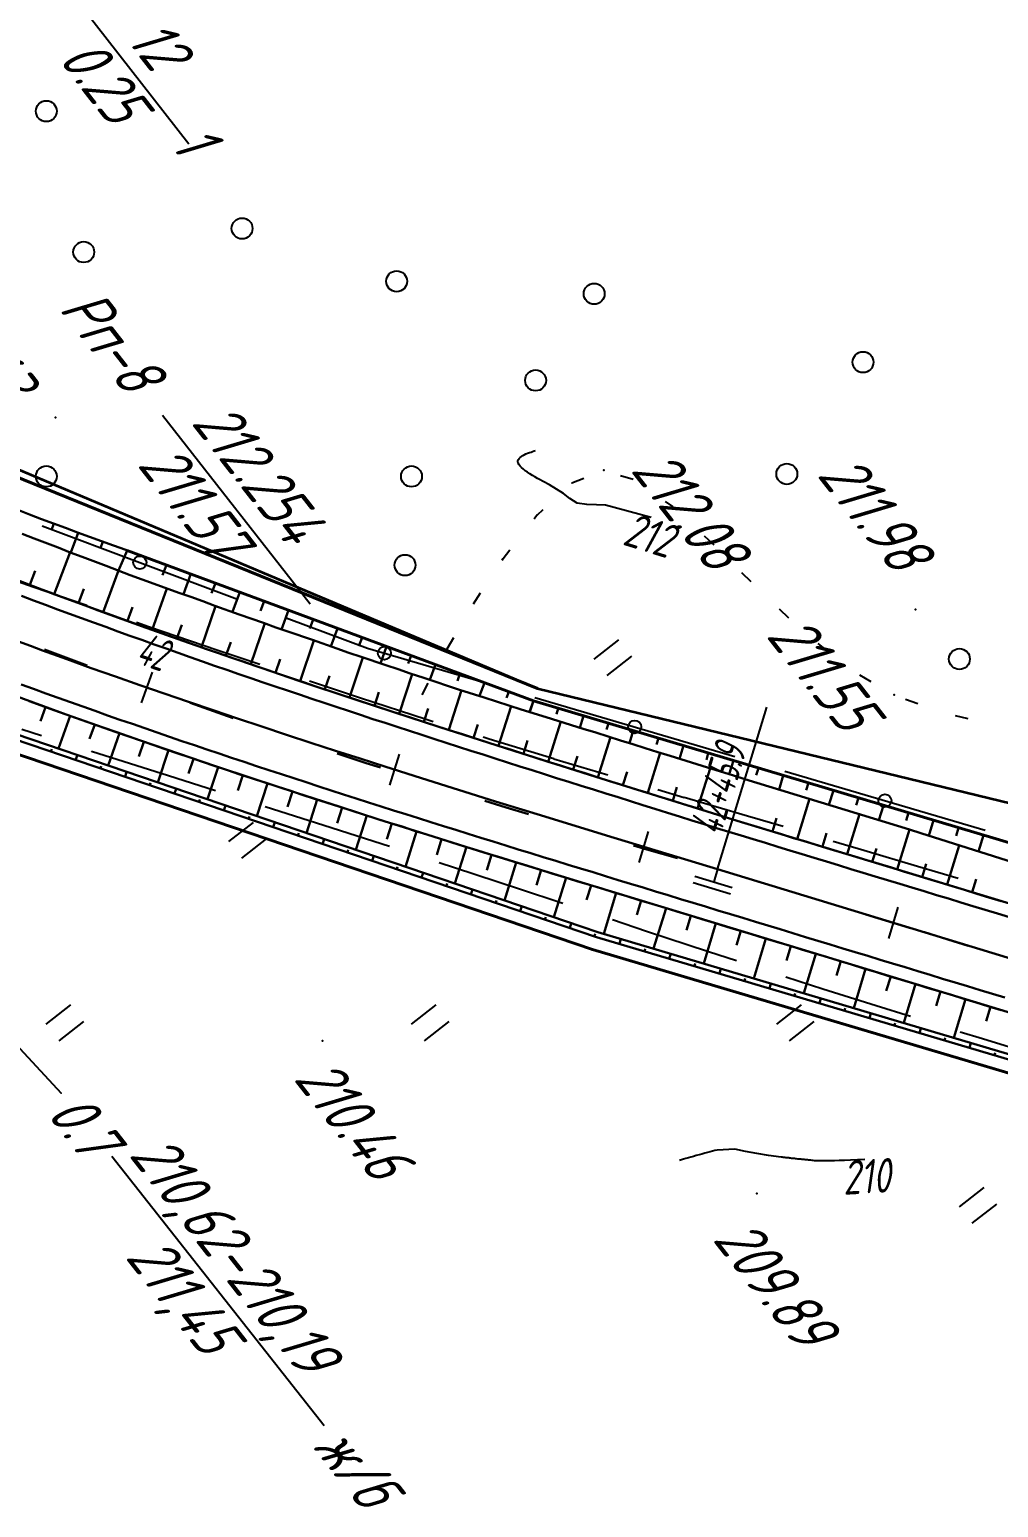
# Model space of a CAD drawing. Header units: millimetres. Extents: x -698 to 8131, y -704 to 4503.
# Drawn here: x 3022.6 to 3096.9, y 2583.8 to 2697.1 of the extents above; entities that cross this region are included whole.
import ezdxf

# ---------------------------------------------------------------- set-up
doc = ezdxf.new("R2010")
doc.units = ezdxf.units.MM
doc.linetypes.add('CONTI', pattern=[0])
doc.linetypes.add('STROT', pattern=[1.7, 0.5, -1.2])
for name, color, linetype, lineweight in [('10', 1, 'Continuous', 35), ('КОПИЯ_ОСЬ_13_ОТКОСЫ', 7, 'Continuous', 30), ('ОСЬ_ВЕРХ_ПОКРЫТИЯ_ГРАНИЦЫ_ПОЛОС', 7, 'Continuous', 30), ('ОСЬ_ВЕРХ_ПОКРЫТИЯ_ОСЬ', 1, 'Continuous', 30)]:
    doc.layers.add(name, color=color, linetype=linetype, lineweight=lineweight)
for name, color, linetype in [('_Ростелеком', 6, 'Continuous'), ('GOR_BDEFAULT', 212, 'CONTI'), ('NAD_MDEFAULT', 7, 'CONTI'), ('PI_OTDEFAULT', 172, 'CONTI'), ('PI_TTDEFAULT', 5, 'CONTI'), ('PLN_O', 7, 'CONTI'), ('SIT_LDEFAULT', 7, 'CONTI'), ('ZAPSKDEFAULT', 7, 'CONTI'), ('ОСЬ_ВЕРХ_ПОКРЫТИЯ_ПИКЕТЫ', 1, 'Continuous'), ('ОСЬ_ВЕРХ_ПОКРЫТИЯ_РАЗБИВКА_КРИВ', 1, 'Continuous'), ('разметка', 7, 'Continuous')]:
    doc.layers.add(name, color=color, linetype=linetype)
doc.styles.add('eskd', font='isocpeui.ttf', dxfattribs={"width": 1.2})
doc.styles.add('SHRFT', font='isocpeui.ttf', dxfattribs={"width": 3.5})
doc.styles.get("Standard").update_dxf_attribs({"font": 'isocpeui.ttf'})
doc.styles.add('STYLE1', font='isocpeui.ttf', dxfattribs={"width": 0.9})
doc.linetypes.add('кабель_связи_проект.', pattern='A,10,-1,["/",STYLE1,S=3,R=0,X=0,Y=-1.5],-4.1', length=15.1)

# ---------------------------------------------------------------- blocks, each defined once
blk = doc.blocks.new('BL_2011')
at = {"color": 0}
for p, q in [((0, 0), (0, 2.4)), ((1.6, 0), (1.6, 2.4))]:
    blk.add_line(p, q, dxfattribs=at)
blk = doc.blocks.new('BL_2002')
at = {"color": 0}
blk.add_circle((0, 0), 0.8, dxfattribs=at)

msp = doc.modelspace()

# ---------------------------------------------------------------- linework, layer by layer
at = {"linetype": 'Continuous'}
for points in [[(2978.86, 2665.42), (3025.07, 2615.55), (3025.07, 2615.55)], [(3028.96, 2610.71), (3045.22, 2590.06)]]:
    msp.add_lwpolyline(points, dxfattribs=at)
at = {"layer": '10'}
for points in [[(2141.8, 3408.07), (2216.55, 3392.8), (2263.27, 3383.66), (2327.33, 3370.89), (2327.94, 3376.59), (2354.99, 3366.48), (2380.91, 3351.07), (2408.59, 3327.21), (2444.31, 3286.75), (2473.71, 3241.11), (2495.67, 3193.46), (2512.75, 3149.97), (2512.75, 3149.97), (2597.5, 3024.69), (2712.63, 2889.22), (2781.31, 2835.2), (2837.99, 2782.75), (2867.96, 2764.36), (2948.25, 2701.49), (2981.85, 2680.24), (3061.58, 2646.56), (3212.79, 2609.87)], [(3171.83, 2595.07), (3065.79, 2626.56), (3019.84, 2642.18), (2980.38, 2657.15), (2973.56, 2659.73), (2927.75, 2690.53), (2883.11, 2723.71), (2881.54, 2716.9), (2871.69, 2724.98)]]:
    msp.add_lwpolyline(points, dxfattribs=at)
at = {"layer": '_Ростелеком', "linetype": 'кабель_связи_проект.', "lineweight": 40, "ltscale": 0.25}
for points in [[(2688.57, 2886.45), (2711.71, 2861.19), (2739.29, 2837.98), (2768.77, 2816.91), (2808.29, 2780.67), (2838.67, 2753.15), (2871.28, 2729.33), (2883.11, 2723.71), (2900.32, 2710.92), (2935.88, 2685.07), (2963.05, 2667.33), (2963.05, 2667.33), (2974.75, 2660.25), (2989.85, 2653.56), (3003.67, 2648.32), (3019.84, 2642.18), (3065.79, 2626.56), (3149.95, 2601.57)], [(2973.16, 2684.34), (2981.43, 2679.66), (3014, 2665.88), (3061.58, 2646.56)]]:
    msp.add_lwpolyline(points, dxfattribs=at)
at = {"layer": 'GOR_BDEFAULT', "color": 212, "flags": 128}
for points, elevation in [([(3070.29, 2659.67), (3066.79, 2660.62), (3066.11, 2660.65), (3065.37, 2660.68), (3064.63, 2660.79), (3064.06, 2661.13), (3063.58, 2661.52), (3062.51, 2662.18), (3062.35, 2662.26), (3062.17, 2662.36), (3061.98, 2662.46), (3061.78, 2662.57), (3061.59, 2662.68), (3061.39, 2662.79), (3061.19, 2662.91), (3061, 2663.03), (3060.82, 2663.15), (3060.65, 2663.27), (3060.5, 2663.39), (3060.36, 2663.51), (3060.25, 2663.62), (3060.17, 2663.73), (3060.11, 2663.84), (3060.09, 2663.94), (3060.09, 2664.03), (3060.13, 2664.12), (3060.18, 2664.21), (3060.25, 2664.29), (3060.35, 2664.36), (3060.45, 2664.43), (3060.57, 2664.49), (3060.7, 2664.55), (3060.83, 2664.61), (3060.96, 2664.66), (3061.09, 2664.7), (3061.21, 2664.74), (3061.33, 2664.78), (3061.44, 2664.81)], 212), ([(3086.69, 2610.47), (3086.11, 2610.44), (3085.59, 2610.41), (3085.12, 2610.39), (3084.72, 2610.38), (3084.36, 2610.36), (3084.06, 2610.36), (3083.79, 2610.35), (3083.57, 2610.35), (3083.37, 2610.35), (3083.21, 2610.35), (3083.06, 2610.36), (3082.94, 2610.37), (3082.83, 2610.37), (3082.73, 2610.38), (3082.64, 2610.39), (3082.55, 2610.4), (3082.46, 2610.41), (3082.37, 2610.42), (3082.28, 2610.43), (3082.2, 2610.44), (3082.11, 2610.44), (3082.03, 2610.45), (3081.94, 2610.46), (3081.86, 2610.47), (3081.78, 2610.48), (3081.69, 2610.49), (3081.61, 2610.5), (3081.53, 2610.5), (3081.45, 2610.51), (3081.37, 2610.52), (3081.29, 2610.53), (3081.22, 2610.54), (3081.14, 2610.54), (3081.06, 2610.55), (3080.99, 2610.56), (3080.91, 2610.57), (3080.84, 2610.58), (3080.76, 2610.58), (3080.69, 2610.59), (3080.62, 2610.6), (3080.55, 2610.61), (3080.48, 2610.61), (3080.41, 2610.62), (3080.34, 2610.63), (3080.27, 2610.64), (3079.29, 2610.76), (3078.4, 2610.91), (3077.53, 2611.08), (3076.71, 2611.25), (3075.36, 2611.18), (3075.19, 2611.14), (3075, 2611.09), (3074.81, 2611.04), (3074.61, 2610.99), (3074.4, 2610.94), (3074.19, 2610.88), (3073.97, 2610.82), (3073.76, 2610.76), (3073.55, 2610.7), (3073.35, 2610.64), (3073.15, 2610.58), (3072.96, 2610.53), (3072.78, 2610.48), (3072.62, 2610.43), (3072.47, 2610.38)], 210)]:
    msp.add_lwpolyline(points, dxfattribs=dict(at, elevation=elevation))
at = {"layer": 'NAD_MDEFAULT', "color": 0}
for p, q in [((3026.78, 2698.68), (3034.86, 2688.34)), ((3032.85, 2667.53), (3044.16, 2653.05))]:
    msp.add_line(p, q, dxfattribs=at)
at = {"layer": 'PI_TTDEFAULT', "color": 5}
for p in [(3024.64, 2667.34, 211.63), (3066.66, 2663.3, 212.08), (3090.56, 2652.64, 211.98), (3088.92, 2646.08, 211.55), (3045.1, 2619.56, 210.46), (3078.41, 2607.85, 209.89)]:
    msp.add_point(p, dxfattribs=at)
at = {"layer": 'PLN_O'}
for p, q in [((3023.61, 2659.04), (3038.59, 2653.41)), ((3042.33, 2652), (3048.55, 2649.66)), ((3048.55, 2649.66), (3057.53, 2647.02)), ((3061.37, 2645.89), (3076.72, 2641.37)), ((3080.55, 2640.23), (3095.9, 2635.71))]:
    msp.add_line(p, q, dxfattribs=at)
for centre in [(3031.1, 2656.22), (3049.85, 2649.28), (3069.04, 2643.63), (3088.22, 2637.97)]:
    msp.add_circle(centre, 0.5, dxfattribs=at)
at = {"layer": 'SIT_LDEFAULT', "color": 7}
for p, q in [((3064.22, 2662.35), (3065.13, 2662.7)), ((3067.96, 2662.91), (3068.92, 2662.62)), ((3064.2, 2662.33), (3064.22, 2662.35)), ((3071.38, 2660.92), (3071.93, 2660.52)), ((3071.93, 2660.52), (3072.17, 2660.3)), ((3061.32, 2659.57), (3061.57, 2659.9)), ((3061.58, 2659.89), (3062.01, 2660.29)), ((3074.37, 2658.27), (3075.02, 2657.67)), ((3058.96, 2656.53), (3059.47, 2657.2)), ((3075.02, 2657.67), (3075.1, 2657.59)), ((3058.87, 2656.4), (3058.96, 2656.53)), ((3022.99, 2654.32), (3020.13, 2655.3)), ((3077.22, 2655.47), (3077.93, 2654.77)), ((3026.97, 2652.95), (3022.99, 2654.32)), ((3056.67, 2653.06), (3057.22, 2653.9)), ((3027.06, 2652.93), (3026.97, 2652.96)), ((3080.11, 2652.69), (3080.83, 2652)), ((3031.76, 2651.31), (3030.84, 2651.63)), ((3037.07, 2649.49), (3031.76, 2651.31)), ((3054.65, 2649.61), (3055.16, 2650.47)), ((3040.31, 2648.4), (3037.07, 2649.49)), ((3083.08, 2650.03), (3083.85, 2649.4)), ((3048.02, 2645.83), (3044.1, 2647.13)), ((3052.75, 2646.09), (3053.21, 2646.98)), ((3086.27, 2647.63), (3087.13, 2647.12)), ((3053.05, 2644.2), (3048.02, 2645.83)), ((3089.8, 2645.76), (3090.74, 2645.42)), ((3093.6, 2644.51), (3094.57, 2644.27)), ((3022.06, 2643.46), (3023.56, 2642.98)), ((3053.6, 2644.02), (3053.05, 2644.19)), ((3057.88, 2642.69), (3057.42, 2642.83)), ((3062.85, 2641.17), (3057.88, 2642.69)), ((3027.37, 2641.76), (3027.39, 2641.75)), ((3027.39, 2641.76), (3033.3, 2639.89)), ((3066.98, 2639.93), (3062.85, 2641.16)), ((3033.3, 2639.89), (3036.9, 2638.74)), ((3072.84, 2638.2), (3070.82, 2638.8)), ((3077.68, 2636.78), (3072.84, 2638.21)), ((3040.72, 2637.53), (3045.21, 2636.1)), ((3080.42, 2635.98), (3077.68, 2636.79)), ((3045.21, 2636.1), (3050.24, 2634.48)), ((3086.6, 2634.15), (3084.26, 2634.84)), ((3054.04, 2633.24), (3055.21, 2632.86)), ((3090.71, 2632.93), (3086.6, 2634.15)), ((3055.21, 2632.86), (3060.12, 2631.24)), ((3093.84, 2632), (3090.71, 2632.92)), ((3060.12, 2631.24), (3063.54, 2630.11)), ((3067.33, 2628.85), (3069.94, 2627.98)), ((3069.94, 2627.98), (3074.69, 2626.41)), ((3074.69, 2626.41), (3076.83, 2625.71)), ((3080.63, 2624.46), (3083.47, 2623.54)), ((3083.47, 2623.55), (3087.54, 2622.26)), ((3087.54, 2622.27), (3090.17, 2621.45)), ((3093.98, 2620.26), (3095.7, 2619.73)), ((3095.7, 2619.73), (3099.78, 2618.48))]:
    msp.add_line(p, q, dxfattribs=at)
at = {"layer": 'КОПИЯ_ОСЬ_13_ОТКОСЫ'}
for p, q in [((3033.14, 2656.04), (3032.85, 2655.26)), ((3035.01, 2655.35), (3034.44, 2653.8)), ((3036.89, 2654.65), (3036.6, 2653.88)), ((3038.76, 2653.96), (3038.2, 2652.44)), ((3040.64, 2653.26), (3040.36, 2652.52)), ((3042.51, 2652.57), (3041.97, 2651.1)), ((3044.39, 2651.87), (3044.13, 2651.16)), ((3046.26, 2651.18), (3045.75, 2649.8)), ((3048.14, 2650.48), (3047.89, 2649.81)), ((3050.02, 2649.79), (3049.54, 2648.5)), ((3051.89, 2649.09), (3051.66, 2648.48)), ((3053.77, 2648.4), (3053.33, 2647.23)), ((3055.64, 2647.7), (3055.44, 2647.15)), ((3057.52, 2647.01), (3057.14, 2646)), ((3059.39, 2646.31), (3059.22, 2645.85)), ((3061.27, 2645.62), (3060.96, 2644.78)), ((3061.27, 2645.62), (3061.01, 2644.77)), ((3063.18, 2645.04), (3063.05, 2644.61)), ((3065.1, 2644.47), (3064.83, 2643.56)), ((3067.02, 2643.9), (3066.88, 2643.44)), ((3068.93, 2643.33), (3068.65, 2642.38)), ((3070.85, 2642.76), (3070.7, 2642.27)), ((3024.28, 2641.73), (3024.35, 2641.92)), ((3026.18, 2641.09), (3026.31, 2641.47)), ((3072.77, 2642.19), (3072.47, 2641.19)), ((3074.68, 2641.61), (3074.53, 2641.1)), ((3028.07, 2640.44), (3028.14, 2640.63)), ((3029.97, 2639.8), (3030.09, 2640.18)), ((3076.6, 2641.04), (3076.29, 2640.01)), ((3078.52, 2640.47), (3078.36, 2639.94)), ((3031.86, 2639.16), (3031.92, 2639.34)), ((3033.75, 2638.51), (3033.88, 2638.89)), ((3080.43, 2639.9), (3080.11, 2638.82)), ((3082.35, 2639.33), (3082.19, 2638.78)), ((3035.65, 2637.87), (3035.71, 2638.06)), ((3084.27, 2638.76), (3083.93, 2637.65)), ((3086.18, 2638.18), (3086.01, 2637.62)), ((3037.54, 2637.22), (3037.67, 2637.6)), ((3039.43, 2636.58), (3039.5, 2636.77)), ((3088.1, 2637.61), (3087.76, 2636.47)), ((3090.02, 2637.04), (3089.84, 2636.46)), ((3041.33, 2635.94), (3041.46, 2636.32)), ((3043.22, 2635.29), (3043.28, 2635.48)), ((3091.93, 2636.47), (3091.58, 2635.27)), ((3093.85, 2635.9), (3093.67, 2635.28)), ((3045.11, 2634.65), (3045.24, 2635.03)), ((3095.77, 2635.33), (3095.39, 2634.07)), ((3047.01, 2634.01), (3047.07, 2634.2)), ((3048.9, 2633.36), (3049.03, 2633.74)), ((3050.79, 2632.72), (3050.86, 2632.91)), ((3052.69, 2632.07), (3052.82, 2632.45)), ((3054.58, 2631.43), (3054.65, 2631.62)), ((3056.48, 2630.79), (3056.6, 2631.17)), ((3058.37, 2630.14), (3058.43, 2630.33)), ((3060.26, 2629.5), (3060.39, 2629.88)), ((3062.16, 2628.86), (3062.22, 2629.05)), ((3064.05, 2628.21), (3064.18, 2628.59)), ((3065.94, 2627.57), (3066.01, 2627.76)), ((3067.86, 2626.99), (3067.97, 2627.38)), ((3069.78, 2626.42), (3069.83, 2626.62)), ((3071.69, 2625.86), (3071.81, 2626.24)), ((3073.61, 2625.29), (3073.67, 2625.48)), ((3075.53, 2624.72), (3075.64, 2625.1)), ((3077.45, 2624.15), (3077.5, 2624.34)), ((3079.36, 2623.58), (3079.48, 2623.96)), ((3081.28, 2623.01), (3081.34, 2623.2)), ((3083.2, 2622.44), (3083.31, 2622.82)), ((3085.11, 2621.87), (3085.17, 2622.06)), ((3087.03, 2621.3), (3087.15, 2621.68)), ((3088.95, 2620.73), (3089.01, 2620.92)), ((3090.87, 2620.16), (3090.98, 2620.54)), ((3092.78, 2619.59), (3092.84, 2619.78)), ((3094.7, 2619.02), (3094.81, 2619.41)), ((3096.62, 2618.45), (3096.67, 2618.65))]:
    msp.add_line(p, q, dxfattribs=at)
for points in [[(3021.74, 2660.28), (3022.65, 2659.92), (3023.56, 2659.55), (3024.48, 2659.22), (3025.41, 2658.89), (3026.32, 2658.54), (3027.24, 2658.19), (3029.09, 2657.54), (3030.02, 2657.21), (3030.14, 2657.16)], [(3022.09, 2658.44), (3023.01, 2658.07), (3024.84, 2657.37), (3025.76, 2657.01), (3026.68, 2656.66), (3028.53, 2655.97), (3029.45, 2655.63), (3030.37, 2655.27), (3031.29, 2654.93), (3034.17, 2653.89), (3035.01, 2653.6), (3035.93, 2653.26), (3036.86, 2652.91), (3038.72, 2652.25), (3040.59, 2651.6), (3041.52, 2651.26), (3042.45, 2650.93), (3044.33, 2650.29), (3046.2, 2649.65), (3047.13, 2649.31), (3048.07, 2648.99), (3049.95, 2648.36), (3050.9, 2648.05), (3051.83, 2647.73), (3052.87, 2647.38), (3055.61, 2646.48), (3057.5, 2645.89), (3058.45, 2645.58), (3060.34, 2644.97), (3062.25, 2644.38), (3065.09, 2643.48), (3066.05, 2643.19), (3067, 2642.9), (3067.95, 2642.59), (3068.9, 2642.3), (3069.85, 2641.99), (3070.81, 2641.7), (3071.76, 2641.42), (3074.62, 2640.51), (3076.53, 2639.93), (3077.49, 2639.63), (3090.1, 2635.75), (3090.96, 2635.47), (3103.65, 2631.47)], [(3022.09, 2658.44), (3023.01, 2658.07), (3024.84, 2657.37), (3025.76, 2657.01), (3026.68, 2656.66), (3028.53, 2655.97), (3029.45, 2655.63), (3030.37, 2655.27), (3031.29, 2654.93), (3034.17, 2653.89), (3035.01, 2653.6), (3035.93, 2653.26), (3036.86, 2652.91), (3038.72, 2652.25), (3040.59, 2651.6), (3041.52, 2651.26), (3042.45, 2650.93), (3044.33, 2650.29), (3046.2, 2649.65), (3047.13, 2649.31), (3048.07, 2648.99), (3049.95, 2648.36), (3050.9, 2648.05), (3051.83, 2647.73), (3052.87, 2647.38), (3055.61, 2646.48), (3057.5, 2645.89), (3058.45, 2645.58), (3060.34, 2644.97), (3062.25, 2644.38), (3065.09, 2643.48), (3066.05, 2643.19), (3067, 2642.9), (3067.95, 2642.59), (3068.9, 2642.3), (3069.85, 2641.99), (3070.81, 2641.7), (3071.76, 2641.42), (3074.62, 2640.51), (3076.53, 2639.93), (3077.49, 2639.63), (3090.1, 2635.75), (3090.96, 2635.47), (3103.65, 2631.47)], [(3024.5, 2659.22), (3024.32, 2658.72)], [(3026.37, 2658.51), (3025.8, 2657)], [(3024.53, 2653.81), (3025.75, 2657.02)], [(3028.26, 2657.83), (3028.08, 2657.32)], [(3030.14, 2657.16), (3029.46, 2655.62)], [(3018.98, 2655.93), (3019.03, 2655.91), (3024.58, 2653.79), (3030.63, 2651.57), (3032.03, 2651.07), (3034.84, 2650.08), (3037.65, 2649.1), (3040.47, 2648.13), (3043.3, 2647.17), (3047.6, 2645.74), (3051.9, 2644.33), (3054.65, 2643.44), (3060.34, 2641.61), (3066.05, 2639.81), (3076.55, 2636.54), (3101.8, 2628.85)], [(3022.66, 2654.53), (3023.07, 2655.6)], [(3028.29, 2652.43), (3029.46, 2655.62)], [(2992.44, 2653.65), (3004.02, 2649.26), (3020.18, 2643.13), (3066.1, 2627.52), (3150.23, 2602.53), (3172.09, 2596.04), (3208.26, 2587.65)], [(2992.61, 2654.01), (3004.17, 2649.63), (3020.32, 2643.5), (3066.22, 2627.9), (3150.35, 2602.91), (3172.19, 2596.43), (3208.35, 2588.04)], [(3026.41, 2653.12), (3026.8, 2654.2)], [(3032.04, 2651.07), (3033.17, 2654.25)], [(3030.16, 2651.75), (3030.55, 2652.81)], [(3035.82, 2649.74), (3036.91, 2652.89)], [(3033.93, 2650.4), (3034.31, 2651.46)], [(3039.6, 2648.43), (3040.68, 2651.57)], [(3043.38, 2647.14), (3044.43, 2650.25)], [(3037.7, 2649.08), (3038.07, 2650.13)], [(3015.78, 2648.16), (3016.5, 2647.88), (3022.18, 2645.77), (3025.73, 2644.48), (3029.29, 2643.22), (3033.1, 2641.91), (3036.91, 2640.62), (3039.77, 2639.66), (3043.11, 2638.57), (3046.46, 2637.49), (3049.42, 2636.54), (3052.2, 2635.66), (3057.46, 2634.01), (3064.65, 2631.8), (3116.23, 2616.11)], [(3041.49, 2647.78), (3041.85, 2648.83)], [(3047.18, 2645.88), (3048.2, 2648.95)], [(3045.28, 2646.51), (3045.63, 2647.54)], [(3050.98, 2644.63), (3051.97, 2647.68)], [(3049.08, 2645.25), (3049.41, 2646.28)], [(3054.78, 2643.39), (3055.76, 2646.44)], [(3023.88, 2645.15), (3023.48, 2644.06)], [(3052.88, 2644.01), (3053.21, 2645.03)], [(3058.59, 2642.17), (3059.57, 2645.22)], [(3025.76, 2644.47), (3024.86, 2641.96)], [(3027.64, 2643.8), (3027.25, 2642.7)], [(3056.69, 2642.78), (3057.01, 2643.8)], [(3062.41, 2640.96), (3063.37, 2644.03)], [(3029.53, 2643.14), (3028.67, 2640.66)], [(3031.42, 2642.48), (3031.03, 2641.36)], [(3060.5, 2641.57), (3060.82, 2642.58)], [(3066.22, 2639.76), (3067.18, 2642.84)], [(3033.31, 2641.84), (3032.47, 2639.37)], [(3035.21, 2641.19), (3034.82, 2640.06)], [(3064.31, 2640.36), (3064.64, 2641.38)], [(3070.04, 2638.57), (3071, 2641.65)], [(3037.1, 2640.55), (3036.28, 2638.08)], [(3068.13, 2639.16), (3068.45, 2640.19)], [(3073.86, 2637.38), (3074.82, 2640.45)], [(3039, 2639.92), (3038.61, 2638.76)], [(3040.9, 2639.29), (3040.07, 2636.79)], [(3071.95, 2637.97), (3072.27, 2639)], [(3042.8, 2638.67), (3042.41, 2637.5)], [(3044.7, 2638.05), (3043.87, 2635.49)], [(3081.5, 2635.03), (3082.44, 2638.11)], [(3046.6, 2637.44), (3046.22, 2636.25)], [(3048.51, 2636.83), (3047.67, 2634.2)], [(3079.59, 2635.61), (3079.9, 2636.64)], [(3085.33, 2633.86), (3086.26, 2636.93)], [(3050.41, 2636.22), (3050.03, 2635.01)], [(3052.32, 2635.62), (3051.47, 2632.91)], [(3083.42, 2634.45), (3083.73, 2635.47)], [(3089.16, 2632.7), (3090.09, 2635.75)], [(3054.23, 2635.02), (3053.86, 2633.83)], [(3056.14, 2634.43), (3055.26, 2631.62)], [(3092.98, 2631.54), (3093.9, 2634.54)], [(3058.05, 2633.83), (3057.69, 2632.65)], [(3059.96, 2633.24), (3059.06, 2630.33)], [(3087.24, 2633.28), (3087.56, 2634.3)], [(3061.87, 2632.66), (3061.52, 2631.5)], [(3063.78, 2632.07), (3062.85, 2629.04)], [(3091.07, 2632.12), (3091.38, 2633.13)], [(3065.7, 2631.48), (3065.35, 2630.36)], [(3094.9, 2630.95), (3095.2, 2631.95)], [(3067.61, 2630.9), (3066.66, 2627.77)], [(3069.52, 2630.32), (3069.19, 2629.21)], [(3071.44, 2629.74), (3070.49, 2626.63)], [(3073.35, 2629.15), (3073.02, 2628.05)], [(3075.26, 2628.57), (3074.33, 2625.49)], [(3077.18, 2627.99), (3076.84, 2626.89)], [(3079.09, 2627.41), (3078.16, 2624.35)], [(3081, 2626.83), (3080.67, 2625.73)], [(3082.92, 2626.24), (3082, 2623.21)], [(3084.83, 2625.66), (3084.5, 2624.57)], [(3086.74, 2625.08), (3085.83, 2622.07)], [(3088.66, 2624.5), (3088.32, 2623.4)], [(3090.57, 2623.92), (3089.66, 2620.94)], [(3092.48, 2623.34), (3092.15, 2622.24)], [(3094.4, 2622.75), (3093.5, 2619.8)], [(3096.31, 2622.17), (3095.98, 2621.07)]]:
    msp.add_lwpolyline(points, dxfattribs=at)
at = {"layer": 'КОПИЯ_ОСЬ_13_ОТКОСЫ', "lineweight": 40, "ltscale": 7}
for points in [[(3061.27, 2645.62), (3030.14, 2657.16)], [(3061.27, 2645.62), (3117.64, 2628.8)]]:
    msp.add_lwpolyline(points, dxfattribs=at)
at = {"layer": 'ОСЬ_ВЕРХ_ПОКРЫТИЯ_ГРАНИЦЫ_ПОЛОС', "linetype": 'Continuous'}
for points in [[(3097.77, 2629.03), (3096.84, 2629.32), (3095.9, 2629.6), (3094.96, 2629.89), (3094.03, 2630.17), (3093.09, 2630.46), (3092.16, 2630.74), (3091.22, 2631.03), (3090.29, 2631.31), (3089.35, 2631.6), (3088.42, 2631.88), (3087.48, 2632.16), (3086.55, 2632.45), (3085.61, 2632.73), (3084.67, 2633.02), (3083.74, 2633.3), (3082.8, 2633.59), (3081.87, 2633.87), (3080.93, 2634.16), (3080, 2634.44), (3079.06, 2634.73), (3078.13, 2635.01), (3077.19, 2635.29), (3076.26, 2635.58), (3075.31, 2635.87), (3074.37, 2636.17), (3073.42, 2636.46), (3072.48, 2636.76), (3071.54, 2637.05), (3070.59, 2637.34), (3069.65, 2637.64), (3068.71, 2637.93), (3067.76, 2638.23), (3066.82, 2638.52), (3065.88, 2638.82), (3064.93, 2639.12), (3063.99, 2639.41), (3063.05, 2639.71), (3062.11, 2640.01), (3061.17, 2640.3), (3060.23, 2640.6), (3059.29, 2640.9), (3058.35, 2641.2), (3057.41, 2641.5), (3056.47, 2641.8), (3055.53, 2642.1), (3054.59, 2642.41), (3053.65, 2642.71), (3052.71, 2643.01), (3051.77, 2643.32), (3050.83, 2643.62), (3049.9, 2643.93), (3048.96, 2644.23), (3048.02, 2644.54), (3047.09, 2644.85), (3046.15, 2645.16), (3045.22, 2645.47), (3044.28, 2645.78), (3043.35, 2646.1), (3042.42, 2646.41), (3041.48, 2646.73), (3040.55, 2647.04), (3039.62, 2647.36), (3038.69, 2647.68), (3037.76, 2648), (3036.83, 2648.32), (3035.9, 2648.65), (3034.97, 2648.97), (3034.04, 2649.3), (3033.11, 2649.63), (3032.19, 2649.95), (3031.26, 2650.29), (3030.34, 2650.62), (3029.41, 2650.95), (3028.49, 2651.29), (3027.56, 2651.62), (3026.64, 2651.96), (3025.72, 2652.3), (3024.8, 2652.64), (3023.88, 2652.99), (3022.96, 2653.33), (3022.04, 2653.68)], [(3022.39, 2654.62), (3023.31, 2654.27), (3024.22, 2653.93), (3025.14, 2653.58), (3026.06, 2653.24), (3026.98, 2652.9), (3027.9, 2652.56), (3028.82, 2652.23), (3029.75, 2651.89), (3030.67, 2651.56), (3031.59, 2651.23), (3032.52, 2650.9), (3033.44, 2650.57), (3034.37, 2650.24), (3035.29, 2649.92), (3036.22, 2649.59), (3037.15, 2649.27), (3038.08, 2648.95), (3039.01, 2648.63), (3039.94, 2648.31), (3040.87, 2647.99), (3041.8, 2647.68), (3042.73, 2647.36), (3043.66, 2647.05), (3044.59, 2646.73), (3045.53, 2646.42), (3046.46, 2646.11), (3047.4, 2645.8), (3048.33, 2645.49), (3049.27, 2645.19), (3050.2, 2644.88), (3051.14, 2644.57), (3052.07, 2644.27), (3053.01, 2643.97), (3053.95, 2643.66), (3054.89, 2643.36), (3055.83, 2643.06), (3056.76, 2642.76), (3057.7, 2642.46), (3058.64, 2642.16), (3059.58, 2641.86), (3060.52, 2641.56), (3061.46, 2641.26), (3062.4, 2640.96), (3063.35, 2640.67), (3064.29, 2640.37), (3065.23, 2640.07), (3066.17, 2639.78), (3067.11, 2639.48), (3068.05, 2639.19), (3069, 2638.89), (3069.94, 2638.6), (3070.88, 2638.3), (3071.83, 2638.01), (3072.77, 2637.71), (3073.71, 2637.42), (3074.66, 2637.12), (3075.6, 2636.83), (3076.55, 2636.54), (3077.48, 2636.25), (3078.42, 2635.97), (3079.35, 2635.68), (3080.29, 2635.4), (3081.22, 2635.11), (3082.16, 2634.83), (3083.09, 2634.54), (3084.03, 2634.26), (3084.97, 2633.97), (3085.9, 2633.69), (3086.84, 2633.41), (3087.77, 2633.12), (3088.71, 2632.84), (3089.64, 2632.55), (3090.58, 2632.27), (3091.51, 2631.98), (3092.45, 2631.7), (3093.38, 2631.41), (3094.32, 2631.13), (3095.26, 2630.84), (3096.19, 2630.56), (3097.13, 2630.28)]]:
    msp.add_lwpolyline(points, dxfattribs=at)
at = {"layer": 'ОСЬ_ВЕРХ_ПОКРЫТИЯ_ГРАНИЦЫ_ПОЛОС', "linetype": 'Continuous', "lineweight": 30}
for points in [[(3097.42, 2622.87), (3096.47, 2623.16), (3095.51, 2623.45), (3094.55, 2623.74), (3093.6, 2624.03), (3092.64, 2624.32), (3091.68, 2624.61), (3090.73, 2624.91), (3089.77, 2625.2), (3088.81, 2625.49), (3087.86, 2625.78), (3086.9, 2626.07), (3085.94, 2626.36), (3084.99, 2626.65), (3084.03, 2626.94), (3083.07, 2627.23), (3082.12, 2627.52), (3081.16, 2627.82), (3080.2, 2628.11), (3079.25, 2628.4), (3078.29, 2628.69), (3077.33, 2628.98), (3076.38, 2629.27), (3075.42, 2629.56), (3074.46, 2629.85), (3073.51, 2630.14), (3072.55, 2630.43), (3071.59, 2630.73), (3070.64, 2631.02), (3069.68, 2631.31), (3068.72, 2631.6), (3067.77, 2631.89), (3066.81, 2632.18), (3065.85, 2632.48), (3064.89, 2632.77), (3063.94, 2633.06), (3062.98, 2633.36), (3062.02, 2633.65), (3061.07, 2633.95), (3060.11, 2634.24), (3059.15, 2634.54), (3058.19, 2634.83), (3057.24, 2635.13), (3056.28, 2635.43), (3055.32, 2635.73), (3054.37, 2636.03), (3053.41, 2636.33), (3052.46, 2636.63), (3051.5, 2636.93), (3050.54, 2637.23), (3049.59, 2637.53), (3048.63, 2637.84), (3047.68, 2638.14), (3046.72, 2638.45), (3045.77, 2638.76), (3044.81, 2639.07), (3043.86, 2639.38), (3042.9, 2639.69), (3041.95, 2640), (3041, 2640.31), (3040.04, 2640.63), (3039.09, 2640.94), (3038.14, 2641.26), (3037.18, 2641.58), (3036.23, 2641.9), (3035.28, 2642.22), (3034.33, 2642.54), (3033.38, 2642.87), (3032.43, 2643.19), (3031.48, 2643.52), (3030.53, 2643.85), (3029.58, 2644.18), (3028.63, 2644.51), (3027.68, 2644.85), (3026.73, 2645.18), (3025.79, 2645.52), (3024.84, 2645.86), (3023.9, 2646.2), (3022.95, 2646.55), (3022, 2646.89)], [(3097.13, 2621.91), (3096.18, 2622.2), (3095.22, 2622.49), (3094.26, 2622.78), (3093.31, 2623.08), (3092.35, 2623.37), (3091.39, 2623.66), (3090.44, 2623.95), (3089.48, 2624.24), (3088.52, 2624.53), (3087.57, 2624.82), (3086.61, 2625.11), (3085.65, 2625.4), (3084.7, 2625.69), (3083.74, 2625.99), (3082.78, 2626.28), (3081.83, 2626.57), (3080.87, 2626.86), (3079.91, 2627.15), (3078.96, 2627.44), (3078, 2627.73), (3077.04, 2628.02), (3076.09, 2628.31), (3075.13, 2628.6), (3074.17, 2628.9), (3073.22, 2629.19), (3072.26, 2629.48), (3071.3, 2629.77), (3070.35, 2630.06), (3069.39, 2630.35), (3068.43, 2630.64), (3067.47, 2630.94), (3066.52, 2631.23), (3065.56, 2631.52), (3064.6, 2631.81), (3063.64, 2632.11), (3062.69, 2632.4), (3061.73, 2632.7), (3060.77, 2632.99), (3059.81, 2633.29), (3058.86, 2633.58), (3057.9, 2633.88), (3056.94, 2634.18), (3055.98, 2634.47), (3055.03, 2634.77), (3054.07, 2635.07), (3053.11, 2635.37), (3052.16, 2635.67), (3051.2, 2635.98), (3050.24, 2636.28), (3049.28, 2636.58), (3048.33, 2636.89), (3047.37, 2637.19), (3046.42, 2637.5), (3045.46, 2637.81), (3044.5, 2638.12), (3043.55, 2638.43), (3042.59, 2638.74), (3041.64, 2639.05), (3040.68, 2639.36), (3039.73, 2639.68), (3038.77, 2639.99), (3037.82, 2640.31), (3036.87, 2640.63), (3035.91, 2640.95), (3034.96, 2641.27), (3034.01, 2641.6), (3033.05, 2641.92), (3032.1, 2642.25), (3031.15, 2642.58), (3030.2, 2642.91), (3029.25, 2643.24), (3028.3, 2643.57), (3027.35, 2643.91), (3026.4, 2644.24), (3025.45, 2644.58), (3024.5, 2644.92), (3023.55, 2645.26), (3022.61, 2645.61)]]:
    msp.add_lwpolyline(points, dxfattribs=at)
at = {"layer": 'ОСЬ_ВЕРХ_ПОКРЫТИЯ_ОСЬ'}
msp.add_lwpolyline([(3021.79, 2650.17), (3022.72, 2649.83), (3023.64, 2649.49), (3025.5, 2648.81), (3027.37, 2648.14), (3029.23, 2647.48), (3031.1, 2646.83), (3032.97, 2646.18), (3034.84, 2645.54), (3036.71, 2644.9), (3038.58, 2644.27), (3040.46, 2643.65), (3042.34, 2643.03), (3044.22, 2642.41), (3046.1, 2641.8), (3047.98, 2641.2), (3049.87, 2640.59), (3052.7, 2639.7), (3055.53, 2638.81), (3058.36, 2637.92), (3062.14, 2636.76), (3066.87, 2635.3), (3075.38, 2632.71), (3075.38, 2632.71), (3100.6, 2625.04)], dxfattribs=at)
at = {"layer": 'ОСЬ_ВЕРХ_ПОКРЫТИЯ_ПИКЕТЫ'}
for p, q in [((3031.24, 2645.46), (3032.06, 2647.82)), ((3031.24, 2645.46), (3032.06, 2647.82)), ((3050.26, 2639.16), (3051.01, 2641.54)), ((3069.37, 2633.23), (3070.1, 2635.62)), ((3088.51, 2627.41), (3089.24, 2629.8))]:
    msp.add_line(p, q, dxfattribs=at)
at = {"layer": 'ОСЬ_ВЕРХ_ПОКРЫТИЯ_РАЗБИВКА_КРИВ'}
for p, q in [((3075.38, 2632.71), (3079.16, 2645.15)), ((3073.65, 2632.19), (3076.52, 2631.32)), ((3075.38, 2632.71), (3075.09, 2631.75)), ((3073.51, 2631.71), (3076.38, 2630.84))]:
    msp.add_line(p, q, dxfattribs=at)
at = {"layer": 'разметка', "linetype": 'STROT', "lineweight": 30, "ltscale": 7}
msp.add_lwpolyline([(2531.62, 3096.83), (2551.97, 3067.02, 0.00543), (2568.11, 3044.31, 0.01189), (2568.11, 3044.31, 0.000612), (2568.11, 3044.31, 0.019467), (2623.53, 2974.61, 0.000292), (2623.53, 2974.61), (2623.53, 2974.61), (2676.45, 2913.52, 0.016638), (2703.37, 2883.94, 0.021736), (2737.42, 2853.38), (2790.96, 2808.07, 0.01625), (2892.85, 2727.39), (2904.69, 2718.62, 0.037498), (2979.53, 2668.8, 0.010492), (2990.78, 2663.14, 0.037499), (3075.38, 2632.71), (3091.26, 2627.88), (3091.26, 2627.88, 0.001669), (3126.49, 2617.21), (3126.49, 2617.21)], format="xyb", dxfattribs=at)

# ---------------------------------------------------------------- block references
at = {"layer": 'ZAPSKDEFAULT', "color": 7, "rotation": 307.9999999999999}
for name, p in [('BL_2002', (3023.93, 2690.83)), ('BL_2002', (3038.94, 2681.84)), ('BL_2002', (3026.8, 2680.03)), ('BL_2002', (3050.79, 2677.79)), ('BL_2002', (3065.93, 2676.83)), ('BL_2002', (3086.54, 2671.59)), ('BL_2002', (3061.44, 2670.19)), ('BL_2002', (3023.93, 2662.83)), ('BL_2002', (3051.93, 2662.83)), ('BL_2002', (3080.7, 2663.02)), ('BL_2002', (3051.43, 2656.03)), ('BL_2011', (3065.93, 2648.83)), ('BL_2002', (3093.93, 2648.83)), ('BL_2011', (3037.93, 2634.83)), ('BL_2011', (3023.93, 2620.83)), ('BL_2011', (3051.93, 2620.83)), ('BL_2011', (3079.93, 2620.83)), ('BL_2011', (3093.93, 2606.83))]:
    msp.add_blockref(name, p, dxfattribs=at)

# ---------------------------------------------------------------- texts
at = {"layer": 'GOR_BDEFAULT', "color": 212, "style": 'SHRFT', "width": 0.75}
for s, rotation, p in [('212', 342.6876, (3068.02, 2657.63, 212)), ('210', 3.2367, (3085.04, 2607.75, 210))]:
    msp.add_text(s, height=2.625, rotation=rotation, dxfattribs=at).set_placement(p)
at = {"layer": 'NAD_MDEFAULT', "color": 7, "style": 'eskd', "oblique": 10, "width": 0.8}
for s, p in [(' 12', (3028.91, 2697.73)), (' 0.25', (3023.67, 2696.26)), (' 1', (3032.27, 2689.66)), (' Рп-8', (3023.74, 2677.07)), (' 212.254', (3033.88, 2668.34)), (' 211.57', (3029.75, 2665.11)), ('0.7', (3023.87, 2614)), ('210,62-210,19', (3030.2, 2610.8)), ('211,45', (3029.92, 2602.97)), ('ж/б', (3044.33, 2588.38))]:
    msp.add_text(s, height=3.5, rotation=308, dxfattribs=at).set_placement(p)
at = {"layer": 'PI_OTDEFAULT', "color": 172, "style": 'eskd', "oblique": 10, "width": 0.8}
for s, p in [('211.63', (3014.38, 2675.89)), ('212.08', (3068.66, 2663.3)), ('211.98', (3082.95, 2662.93)), ('211.55', (3079.05, 2650.6)), ('210.46', (3042.82, 2616.64)), ('209.89', (3074.94, 2604.33))]:
    msp.add_text(s, height=3.5, rotation=308, dxfattribs=at).set_placement(p)
at = {"layer": 'ОСЬ_ВЕРХ_ПОКРЫТИЯ_ПИКЕТЫ', "width": 0.6}
msp.add_text('42', height=2.5, rotation=340.8442, dxfattribs=at).set_placement((3030.72, 2648.55))
at = {"layer": 'ОСЬ_ВЕРХ_ПОКРЫТИЯ_РАЗБИВКА_КРИВ', "width": 0.6}
msp.add_text('42+45.9', height=2.5, rotation=73.0793, dxfattribs=at).set_placement((3075.63, 2635.25))

doc.saveas('drawing.dxf')
